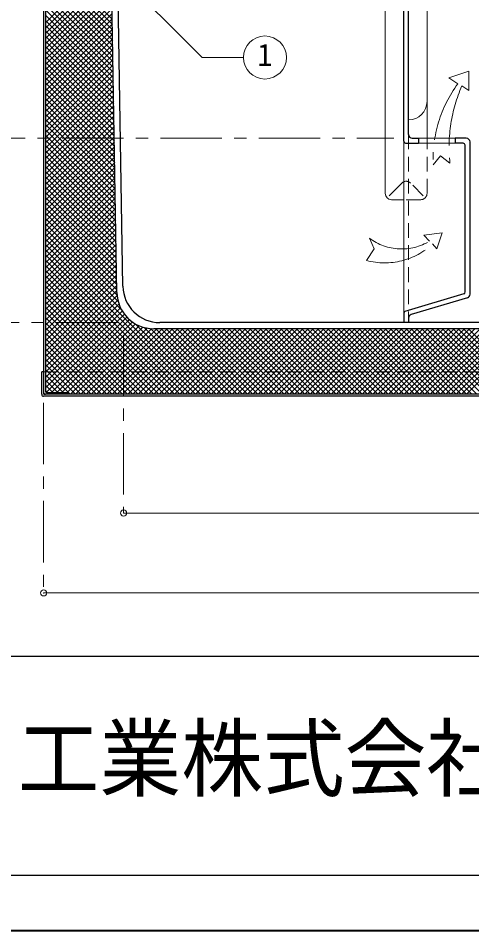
# Model space of a CAD drawing. Units: millimetres at full size, sheet at 1:10; details may follow other scales. Extents: x -2101 to 1949, y -1404 to 1406.
# Drawn here: x -1701 to -1332, y -1404 to -661 of the extents above; entities that cross this region are included whole.
import ezdxf
from ezdxf.enums import TextEntityAlignment as Align

# ---------------------------------------------------------------- set-up
doc = ezdxf.new("R2010")
doc.units = ezdxf.units.MM
doc.header["$LTSCALE"] = 10
doc.header["$PDMODE"] = 32
doc.header["$PDSIZE"] = 5
for name, pattern in [('CHAIN1', [8, 5, -1, 1, -1]), ('DASHED1', [1.8, 1.2, -0.6]), ('DOUBLE_CHAIN1', [8.8, 5, -1, 0.6, -0.6, 0.6, -1])]:
    doc.linetypes.add(name, pattern=pattern)
doc.layers.add('0-0____1', color=4, linetype='Continuous', lineweight=9)
doc.styles.add('ＭＳ ゴシック', font='')
doc.styles.get('ＭＳ ゴシック').set_extended_font_data('MS Gothic')

msp = doc.modelspace()

# ---------------------------------------------------------------- linework, layer by layer
at = {"layer": '0-0____1', "color": 5, "lineweight": 25}
for p, q in [((-1387.6, -761.38), (-1387.6, -260.38)), ((-1383.6, -755.88), (-1383.6, -265.88)), ((-1680.6, -318.28), (-1680.6, -966.48)), ((-1679, -317.48), (-1679, -964.88)), ((-1616.09, -879.38), (-1625.44, -318.7)), ((-1621.01, -884.38), (-1628.94, -408.88)), ((-1386.1, -762.88), (-1375.6, -762.88)), ((-1345.6, -758.88), (-1345.6, -762.88)), ((-1336.6, -758.88), (-1345.6, -758.88)), ((-1339.1, -762.88), (-1345.6, -762.88)), ((-1337.6, -883.97), (-1337.6, -764.38)), ((-1333.6, -885.83), (-1333.6, -761.88)), ((-1338.67, -885.4), (-1386.53, -899.76)), ((-1335.74, -888.7), (-1381.46, -902.42)), ((-1387.6, -901.2), (-1387.6, -908.88)), ((-1383.6, -905.29), (-1383.6, -908.88)), ((-665.11, -908.88), (-1586.1, -908.88)), ((-660.19, -913.88), (-1591.02, -913.88)), ((-1680.6, -948.88), (-1682.2, -948.88)), ((-1682.2, -967.28), (-1682.2, -948.88)), ((-570.6, -968.88), (-1680.6, -968.88)), ((-571.4, -967.28), (-1679.8, -967.28)), ((-1678.2, -965.68), (-1660.6, -965.68)), ((-1660.6, -967.28), (-1660.6, -965.68))]:
    msp.add_line(p, q, dxfattribs=at)
at = {"layer": '0-0____1', "color": 7, "lineweight": 18}
for p, q in [((-1368.6, -728.88), (-1368.6, -262.88)), ((-1387.6, -901.2), (-1387.6, -761.38)), ((-1375.6, -758.88), (-1345.6, -758.88)), ((-1375.6, -762.88), (-1345.6, -762.88))]:
    msp.add_line(p, q, dxfattribs=at)
at = {"layer": '0-0____1'}
for p, q in [((-1402.6, -803.88), (-1402.6, -308.88)), ((-1679, -607.78), (-1624.72, -662.07)), ((-1679, -665.01), (-1625.56, -611.57)), ((-1679, -612.02), (-1624.64, -666.38)), ((-1679, -669.25), (-1625.49, -615.74)), ((-1679, -616.27), (-1624.57, -670.7)), ((-1679, -673.5), (-1625.42, -619.91)), ((-1679, -620.51), (-1624.5, -675.01)), ((-1679, -677.74), (-1625.35, -624.09)), ((-1679, -624.75), (-1624.43, -679.32)), ((-1679, -681.98), (-1625.28, -628.26)), ((-1679, -628.99), (-1624.36, -683.64)), ((-1679, -686.22), (-1625.21, -632.43)), ((-1679, -633.24), (-1624.29, -687.95)), ((-1679, -690.47), (-1625.14, -636.61)), ((-1679, -637.48), (-1624.21, -692.27)), ((-1679, -694.71), (-1625.07, -640.78)), ((-1679, -641.72), (-1624.14, -696.58)), ((-1679, -698.95), (-1625, -644.95)), ((-1679, -645.96), (-1624.07, -700.9)), ((-1679, -703.19), (-1624.93, -649.12)), ((-1679, -650.21), (-1624, -705.21)), ((-1679, -707.44), (-1624.86, -653.3)), ((-1679, -654.45), (-1623.93, -709.53)), ((-1679, -711.68), (-1624.79, -657.47)), ((-1679, -658.69), (-1623.85, -713.84)), ((-1679, -715.92), (-1624.72, -661.64)), ((-1679, -662.94), (-1623.78, -718.16)), ((-1679, -720.17), (-1624.65, -665.82)), ((-1679, -667.18), (-1623.71, -722.47)), ((-1679, -724.41), (-1624.58, -669.99)), ((-1679, -671.42), (-1623.64, -726.78)), ((-1679, -728.65), (-1624.51, -674.16)), ((-1679, -675.66), (-1623.57, -731.1)), ((-1679, -732.89), (-1624.45, -678.34)), ((-1679, -679.91), (-1623.49, -735.41)), ((-1679, -737.14), (-1624.38, -682.51)), ((-1679, -684.15), (-1623.42, -739.73)), ((-1679, -741.38), (-1624.31, -686.68)), ((-1679, -688.39), (-1623.35, -744.04)), ((-1679, -745.62), (-1624.24, -690.86)), ((-1679, -692.63), (-1623.28, -748.36)), ((-1679, -749.86), (-1624.17, -695.03)), ((-1679, -696.88), (-1623.21, -752.67)), ((-1679, -754.11), (-1624.1, -699.2)), ((-1679, -701.12), (-1623.13, -756.99)), ((-1679, -758.35), (-1624.03, -703.38)), ((-1679, -705.36), (-1623.06, -761.3)), ((-1679, -762.59), (-1623.96, -707.55)), ((-1679, -709.6), (-1622.99, -765.62)), ((-1679, -766.83), (-1623.89, -711.72)), ((-1679, -713.85), (-1622.92, -769.93)), ((-1679, -771.08), (-1623.82, -715.89)), ((-1679, -718.09), (-1622.85, -774.25)), ((-1679, -775.32), (-1623.75, -720.07)), ((-1679, -722.33), (-1622.78, -778.56)), ((-1679, -779.56), (-1623.68, -724.24)), ((-1679, -726.57), (-1622.7, -782.87)), ((-1679, -783.81), (-1623.61, -728.41)), ((-1679, -730.82), (-1622.63, -787.19)), ((-1679, -788.05), (-1623.54, -732.59)), ((-1679, -735.06), (-1622.56, -791.5)), ((-1368.6, -758.88), (-1368.6, -728.88)), ((-1679, -792.29), (-1623.47, -736.76)), ((-1679, -739.3), (-1622.49, -795.82)), ((-1679, -796.53), (-1623.4, -740.93)), ((-1679, -743.55), (-1622.42, -800.13)), ((-1679, -800.78), (-1623.33, -745.11)), ((-1679, -747.79), (-1622.34, -804.45)), ((-1679, -805.02), (-1623.26, -749.28)), ((-1679, -752.03), (-1622.27, -808.76)), ((-1679, -809.26), (-1623.19, -753.45)), ((-1679, -756.27), (-1622.2, -813.08)), ((-1679, -813.5), (-1623.12, -757.63)), ((-1679, -760.52), (-1622.13, -817.39)), ((-1679, -817.75), (-1623.05, -761.8)), ((-1679, -764.76), (-1622.06, -821.71)), ((-1679, -821.99), (-1622.98, -765.97)), ((-1679, -769), (-1621.98, -826.02)), ((-1679, -826.23), (-1622.92, -770.14)), ((-1679, -773.24), (-1621.91, -830.33)), ((-1679, -830.47), (-1622.85, -774.32)), ((-1679, -777.49), (-1621.84, -834.65)), ((-1679, -834.72), (-1622.78, -778.49)), ((-1679, -781.73), (-1621.77, -838.96)), ((-1679, -838.96), (-1622.71, -782.66)), ((-1679, -785.97), (-1621.7, -843.28)), ((-1679, -843.2), (-1622.64, -786.84)), ((-1679, -790.21), (-1621.62, -847.59)), ((-1679, -847.44), (-1622.57, -791.01)), ((-1679, -794.46), (-1621.55, -851.91)), ((-1679, -851.69), (-1622.5, -795.18)), ((-1679, -798.7), (-1621.48, -856.22)), ((-1679, -855.93), (-1622.43, -799.36)), ((-1399.4, -805.69), (-1389.11, -795.32)), ((-1679, -802.94), (-1621.41, -860.54)), ((-1679, -860.17), (-1622.36, -803.53)), ((-1679, -807.19), (-1621.34, -864.85)), ((-1679, -864.42), (-1622.29, -807.7)), ((-1397.6, -808.88), (-1387.6, -808.88)), ((-1679, -811.43), (-1621.26, -869.17)), ((-1679, -868.66), (-1622.22, -811.88)), ((-1679, -815.67), (-1621.19, -873.48)), ((-1679, -872.9), (-1622.15, -816.05)), ((-1679, -819.91), (-1621.12, -877.79)), ((-1679, -877.14), (-1622.08, -820.22)), ((-1679, -824.16), (-1621.05, -882.11)), ((-1679, -881.39), (-1622.01, -824.39)), ((-1679, -828.4), (-1620.9, -886.5)), ((-1679, -885.63), (-1621.94, -828.57)), ((-1679, -832.64), (-1619.99, -891.65)), ((-1679, -889.87), (-1621.87, -832.74)), ((-1679, -836.88), (-1616.99, -898.9)), ((-1679, -894.11), (-1621.8, -836.91)), ((-1679, -898.36), (-1621.73, -841.09)), ((-1679, -841.13), (-1552.84, -967.28)), ((-1679, -902.6), (-1621.66, -845.26)), ((-1679, -845.37), (-1557.09, -967.28)), ((-1679, -906.84), (-1621.59, -849.43)), ((-1679, -849.61), (-1561.33, -967.28)), ((-1679, -911.08), (-1621.52, -853.61)), ((-1679, -853.85), (-1565.57, -967.28)), ((-1679, -915.33), (-1621.45, -857.78)), ((-1679, -858.1), (-1569.82, -967.28)), ((-1679, -919.57), (-1621.39, -861.95)), ((-1679, -862.34), (-1574.06, -967.28)), ((-1679, -923.81), (-1621.32, -866.13)), ((-1679, -866.58), (-1578.3, -967.28)), ((-1679, -928.05), (-1621.25, -870.3)), ((-1679, -870.82), (-1582.54, -967.28)), ((-1679, -932.3), (-1621.18, -874.47)), ((-1679, -875.07), (-1586.79, -967.28)), ((-1679, -936.54), (-1621.11, -878.64)), ((-1679, -879.31), (-1591.03, -967.28)), ((-1679, -940.78), (-1621.04, -882.82)), ((-1679, -883.55), (-1595.27, -967.28)), ((-1679, -945.03), (-1620.86, -886.89)), ((-1679, -887.8), (-1599.51, -967.28)), ((-1679, -949.27), (-1620.27, -890.53)), ((-1679, -892.04), (-1603.76, -967.28)), ((-1679, -953.51), (-1619.32, -893.83)), ((-1679, -896.28), (-1608, -967.28)), ((-1679, -957.75), (-1618.08, -896.83)), ((-1679, -962), (-1616.58, -899.58)), ((-1679, -900.52), (-1612.24, -967.28)), ((-1679, -904.77), (-1616.48, -967.28)), ((-1678.42, -965.65), (-1614.86, -902.09)), ((-1674.2, -965.68), (-1612.91, -904.39)), ((-1679, -909.01), (-1620.73, -967.28)), ((-1679, -913.25), (-1624.97, -967.28)), ((-1669.96, -965.68), (-1610.75, -906.48)), ((-1665.72, -965.68), (-1608.38, -908.35)), ((-1661.48, -965.68), (-1605.79, -909.99)), ((-1658.83, -967.28), (-1602.96, -911.41)), ((-1654.59, -967.28), (-1599.86, -912.55)), ((-1650.35, -967.28), (-1596.45, -913.39)), ((-1606.03, -909.86), (-1548.6, -967.28)), ((-1598.78, -912.86), (-1544.36, -967.28)), ((-1679, -917.49), (-1629.21, -967.28)), ((-1646.11, -967.28), (-1592.66, -913.84)), ((-1641.86, -967.28), (-1588.46, -913.88)), ((-1637.62, -967.28), (-1584.22, -913.88)), ((-1633.38, -967.28), (-1579.98, -913.88)), ((-1629.14, -967.28), (-1575.74, -913.88)), ((-1624.89, -967.28), (-1571.49, -913.88)), ((-1620.65, -967.28), (-1567.25, -913.88)), ((-1616.41, -967.28), (-1563.01, -913.88)), ((-1612.17, -967.28), (-1558.77, -913.88)), ((-1607.92, -967.28), (-1554.52, -913.88)), ((-1603.68, -967.28), (-1550.28, -913.88)), ((-1599.44, -967.28), (-1546.04, -913.88)), ((-1595.19, -967.28), (-1541.79, -913.88)), ((-1593.63, -913.77), (-1540.12, -967.28)), ((-1590.95, -967.28), (-1537.55, -913.88)), ((-1589.27, -913.88), (-1535.87, -967.28)), ((-1586.71, -967.28), (-1533.31, -913.88)), ((-1585.03, -913.88), (-1531.63, -967.28)), ((-1582.47, -967.28), (-1529.07, -913.88)), ((-1580.79, -913.88), (-1527.39, -967.28)), ((-1578.22, -967.28), (-1524.82, -913.88)), ((-1576.55, -913.88), (-1523.15, -967.28)), ((-1573.98, -967.28), (-1520.58, -913.88)), ((-1572.3, -913.88), (-1518.9, -967.28)), ((-1569.74, -967.28), (-1516.34, -913.88)), ((-1568.06, -913.88), (-1514.66, -967.28)), ((-1565.5, -967.28), (-1512.1, -913.88)), ((-1563.82, -913.88), (-1510.42, -967.28)), ((-1561.25, -967.28), (-1507.85, -913.88)), ((-1559.58, -913.88), (-1506.18, -967.28)), ((-1557.01, -967.28), (-1503.61, -913.88)), ((-1555.33, -913.88), (-1501.93, -967.28)), ((-1552.77, -967.28), (-1499.37, -913.88)), ((-1551.09, -913.88), (-1497.69, -967.28)), ((-1548.53, -967.28), (-1495.13, -913.88)), ((-1546.85, -913.88), (-1493.45, -967.28)), ((-1544.28, -967.28), (-1490.88, -913.88)), ((-1542.61, -913.88), (-1489.21, -967.28)), ((-1540.04, -967.28), (-1486.64, -913.88)), ((-1538.36, -913.88), (-1484.96, -967.28)), ((-1535.8, -967.28), (-1482.4, -913.88)), ((-1534.12, -913.88), (-1480.72, -967.28)), ((-1531.55, -967.28), (-1478.15, -913.88)), ((-1529.88, -913.88), (-1476.48, -967.28)), ((-1527.31, -967.28), (-1473.91, -913.88)), ((-1525.63, -913.88), (-1472.23, -967.28)), ((-1523.07, -967.28), (-1469.67, -913.88)), ((-1521.39, -913.88), (-1467.99, -967.28)), ((-1518.83, -967.28), (-1465.43, -913.88)), ((-1517.15, -913.88), (-1463.75, -967.28)), ((-1514.58, -967.28), (-1461.18, -913.88)), ((-1512.91, -913.88), (-1459.51, -967.28)), ((-1510.34, -967.28), (-1456.94, -913.88)), ((-1508.66, -913.88), (-1455.26, -967.28)), ((-1506.1, -967.28), (-1452.7, -913.88)), ((-1504.42, -913.88), (-1451.02, -967.28)), ((-1501.86, -967.28), (-1448.46, -913.88)), ((-1500.18, -913.88), (-1446.78, -967.28)), ((-1497.61, -967.28), (-1444.21, -913.88)), ((-1495.94, -913.88), (-1442.54, -967.28)), ((-1493.37, -967.28), (-1439.97, -913.88)), ((-1491.69, -913.88), (-1438.29, -967.28)), ((-1489.13, -967.28), (-1435.73, -913.88)), ((-1487.45, -913.88), (-1434.05, -967.28)), ((-1484.89, -967.28), (-1431.49, -913.88)), ((-1483.21, -913.88), (-1429.81, -967.28)), ((-1480.64, -967.28), (-1427.24, -913.88)), ((-1478.97, -913.88), (-1425.57, -967.28)), ((-1476.4, -967.28), (-1423, -913.88)), ((-1474.72, -913.88), (-1421.32, -967.28)), ((-1472.16, -967.28), (-1418.76, -913.88)), ((-1470.48, -913.88), (-1417.08, -967.28)), ((-1467.92, -967.28), (-1414.52, -913.88)), ((-1466.24, -913.88), (-1412.84, -967.28)), ((-1463.67, -967.28), (-1410.27, -913.88)), ((-1462, -913.88), (-1408.6, -967.28)), ((-1459.43, -967.28), (-1406.03, -913.88)), ((-1457.75, -913.88), (-1404.35, -967.28)), ((-1455.19, -967.28), (-1401.79, -913.88)), ((-1453.51, -913.88), (-1400.11, -967.28)), ((-1450.94, -967.28), (-1397.54, -913.88)), ((-1449.27, -913.88), (-1395.87, -967.28)), ((-1446.7, -967.28), (-1393.3, -913.88)), ((-1445.02, -913.88), (-1391.62, -967.28)), ((-1442.46, -967.28), (-1389.06, -913.88)), ((-1440.78, -913.88), (-1387.38, -967.28)), ((-1438.22, -967.28), (-1384.82, -913.88)), ((-1436.54, -913.88), (-1383.14, -967.28)), ((-1433.97, -967.28), (-1380.57, -913.88)), ((-1432.3, -913.88), (-1378.9, -967.28)), ((-1429.73, -967.28), (-1376.33, -913.88)), ((-1428.05, -913.88), (-1374.65, -967.28)), ((-1425.49, -967.28), (-1372.09, -913.88)), ((-1423.81, -913.88), (-1370.41, -967.28)), ((-1421.25, -967.28), (-1367.85, -913.88)), ((-1419.57, -913.88), (-1366.17, -967.28)), ((-1417, -967.28), (-1363.6, -913.88)), ((-1415.33, -913.88), (-1361.93, -967.28)), ((-1412.76, -967.28), (-1359.36, -913.88)), ((-1411.08, -913.88), (-1357.68, -967.28)), ((-1408.52, -967.28), (-1355.12, -913.88)), ((-1406.84, -913.88), (-1353.44, -967.28)), ((-1404.28, -967.28), (-1350.88, -913.88)), ((-1402.6, -913.88), (-1349.2, -967.28)), ((-1400.03, -967.28), (-1346.63, -913.88)), ((-1398.36, -913.88), (-1344.96, -967.28)), ((-1395.79, -967.28), (-1342.39, -913.88)), ((-1394.11, -913.88), (-1340.71, -967.28)), ((-1391.55, -967.28), (-1338.15, -913.88)), ((-1389.87, -913.88), (-1336.47, -967.28)), ((-1387.31, -967.28), (-1333.91, -913.88)), ((-1385.63, -913.88), (-1332.23, -967.28)), ((-1383.06, -967.28), (-1329.66, -913.88)), ((-1381.38, -913.88), (-1327.98, -967.28)), ((-1378.82, -967.28), (-1325.42, -913.88)), ((-1377.14, -913.88), (-1323.74, -967.28)), ((-1374.58, -967.28), (-1321.18, -913.88)), ((-1372.9, -913.88), (-1319.5, -967.28)), ((-1370.33, -967.28), (-1316.93, -913.88)), ((-1368.66, -913.88), (-1315.26, -967.28)), ((-1366.09, -967.28), (-1312.69, -913.88)), ((-1364.41, -913.88), (-1311.01, -967.28)), ((-1361.85, -967.28), (-1308.45, -913.88)), ((-1360.17, -913.88), (-1306.77, -967.28)), ((-1357.61, -967.28), (-1304.21, -913.88)), ((-1355.93, -913.88), (-1302.53, -967.28)), ((-1353.36, -967.28), (-1299.96, -913.88)), ((-1351.69, -913.88), (-1298.29, -967.28)), ((-1349.12, -967.28), (-1295.72, -913.88)), ((-1347.44, -913.88), (-1294.04, -967.28)), ((-1344.88, -967.28), (-1291.48, -913.88)), ((-1343.2, -913.88), (-1289.8, -967.28)), ((-1340.64, -967.28), (-1287.24, -913.88)), ((-1338.96, -913.88), (-1285.56, -967.28)), ((-1336.39, -967.28), (-1282.99, -913.88)), ((-1334.72, -913.88), (-1281.32, -967.28)), ((-1679, -921.74), (-1633.46, -967.28)), ((-1679, -925.98), (-1637.7, -967.28)), ((-1679, -930.22), (-1641.94, -967.28)), ((-1679, -934.46), (-1646.18, -967.28)), ((-1679, -938.71), (-1650.43, -967.28)), ((-1679, -942.95), (-1654.67, -967.28)), ((-1679, -947.19), (-1658.91, -967.28)), ((-1679, -951.43), (-1664.75, -965.68)), ((-1679, -955.68), (-1669, -965.68)), ((-1679, -959.92), (-1673.24, -965.68)), ((-1679, -964.16), (-1677.48, -965.68)), ((-1615.6, -1063.88), (-635.6, -1063.88)), ((-1680.6, -1128.88), (-570.6, -1128.88))]:
    msp.add_line(p, q, dxfattribs=at)
at = {"layer": '0-0____1', "linetype": 'DOUBLE_CHAIN1'}
for p, q in [((-1334.66, -704.34), (-1350.76, -709.71)), ((-1343.47, -714.46), (-1350.76, -709.71)), ((-1363.53, -780.41), (-1357.71, -773.25)), ((-1349.93, -779.03), (-1357.71, -773.25)), ((-1371.13, -837.68), (-1356.27, -835.83)), ((-1366.47, -842.58), (-1371.13, -837.68)), ((-1415.48, -840.25), (-1411.48, -848.83)), ((-1417.81, -858.34), (-1411.48, -848.83))]:
    msp.add_line(p, q, dxfattribs=at)
at = {"layer": '0-0____1', "linetype": 'DASHED1'}
for p, q in [((-1383.6, -755.88), (-1383.6, -905.29)), ((-1368.6, -803.88), (-1368.6, -758.88)), ((-1371.81, -805.69), (-1382.09, -795.32)), ((-1373.6, -808.88), (-1387.6, -808.88)), ((-1680.6, -948.88), (-570.6, -948.88))]:
    msp.add_line(p, q, dxfattribs=at)
at = {"layer": '0-0____1', "linetype": 'CHAIN1'}
for p, q in [((-1985.6, -758.88), (-1395.6, -758.88)), ((-1620.6, -908.88), (-1985.6, -908.88)), ((-1615.6, -918.88), (-1615.6, -1063.88)), ((-1680.6, -974.08), (-1680.6, -1128.88))]:
    msp.add_line(p, q, dxfattribs=at)
at = {"layer": '0-0____1', "color": 6, "lineweight": 25}
for p, q in [((-2055.6, -1180.31), (1904.4, -1180.31)), ((1904.4, -1358.88), (-2055.6, -1358.88))]:
    msp.add_line(p, q, dxfattribs=at)
at = {"layer": '0-0____1', "color": 1, "lineweight": 40}
msp.add_line((1949.4, -1403.88), (-2100.6, -1403.88), dxfattribs=at)
at = {"layer": '0-0____1', "color": 7, "lineweight": 18}
msp.add_lwpolyline([(-1622.26, -622.56), (-1551.67, -693.15), (-1517.98, -693.15)], dxfattribs=at)
at = {"layer": '0-0____1', "linetype": 'DOUBLE_CHAIN1'}
for points in [[(-1340.24, -716.31), (-1334.65, -719.96), (-1334.66, -704.34)], [(-1364.13, -844.92), (-1360.71, -848.83), (-1356.27, -835.83)]]:
    msp.add_lwpolyline(points, dxfattribs=at)
at = {"layer": '0-0____1', "color": 5, "lineweight": 25}
msp.add_lwpolyline([(-1380.6, -758.88), (-1375.6, -758.88), (-1375.6, -762.88)], dxfattribs=at)
at = {"layer": '0-0____1', "color": 7, "lineweight": 18}
msp.add_circle((-1500.48, -693.15), 17.5, dxfattribs=at)
at = {"layer": '0-0____1', "linetype": 'DOUBLE_CHAIN1'}
for centre, radius, start, end in [((-1260.84, -775.62), 102.8, 143.48999, 182.67092), ((-1226.77, -765.94), 123.86, 156.37652, 186.06785), ((-1402.93, -803.77), 56.55, 254.74859, 313.3239), ((-1389.25, -805.22), 43.76, 233.17446, 301.37292)]:
    msp.add_arc(centre, radius, start, end, dxfattribs=at)
at = {"layer": '0-0____1', "color": 7, "lineweight": 18}
msp.add_arc((-1383.6, -728.88), 15, 270, 0, dxfattribs=at)
at = {"layer": '0-0____1', "color": 5, "lineweight": 25}
for centre, radius, start, end in [((-1380.6, -755.88), 3, 180, 270), ((-1386.1, -761.38), 1.5, 180, 270), ((-1339.1, -764.38), 1.5, 0, 90), ((-1336.6, -761.88), 3, 0, 90), ((-1586.1, -878.88), 30, 180.95484, 270), ((-1591.02, -883.88), 30, 180.95484, 270), ((-1339.1, -883.97), 1.5, 286.69924, 0), ((-1336.6, -885.83), 3, 286.69924, 360), ((-1386.1, -901.2), 1.5, 106.69924, 180), ((-1380.6, -905.29), 3, 106.69924, 180), ((-1678.2, -964.88), 0.8, 180, 270), ((-1680.6, -967.28), 1.6, 180, 270), ((-1679, -965.68), 1.6, 180, 270), ((-1679.8, -966.48), 0.8, 180, 270)]:
    msp.add_arc(centre, radius, start, end, dxfattribs=at)
at = {"layer": '0-0____1'}
for centre, start, end in [((-1385.6, -798.88), 113.57818, 134.58732), ((-1397.6, -803.88), 180, 270)]:
    msp.add_arc(centre, 5, start, end, dxfattribs=at)
at = {"layer": '0-0____1', "linetype": 'DASHED1'}
for centre, start, end in [((-1385.6, -798.88), 45.41268, 113.57818), ((-1373.6, -803.88), 270, 0)]:
    msp.add_arc(centre, 5, start, end, dxfattribs=at)
at = {"layer": '0-0____1', "color": 1}
for p in [(-1615.6, -1063.88), (-1680.6, -1128.88)]:
    msp.add_point(p, dxfattribs=at)

# ---------------------------------------------------------------- texts
at = {"layer": '0-0____1', "color": 7, "style": 'ＭＳ ゴシック'}
msp.add_text('1', height=18.33, dxfattribs=at).set_placement((-1506.73, -705.65), align=Align.BOTTOM_LEFT)
at = {"layer": '0-0____1', "color": 7, "style": 'ＭＳ ゴシック', "width": 0.95}
msp.add_text('工業株式会社', height=51.32, dxfattribs=at).set_placement((-1701.67, -1304.6), align=Align.BOTTOM_LEFT)

doc.saveas('drawing.dxf')
